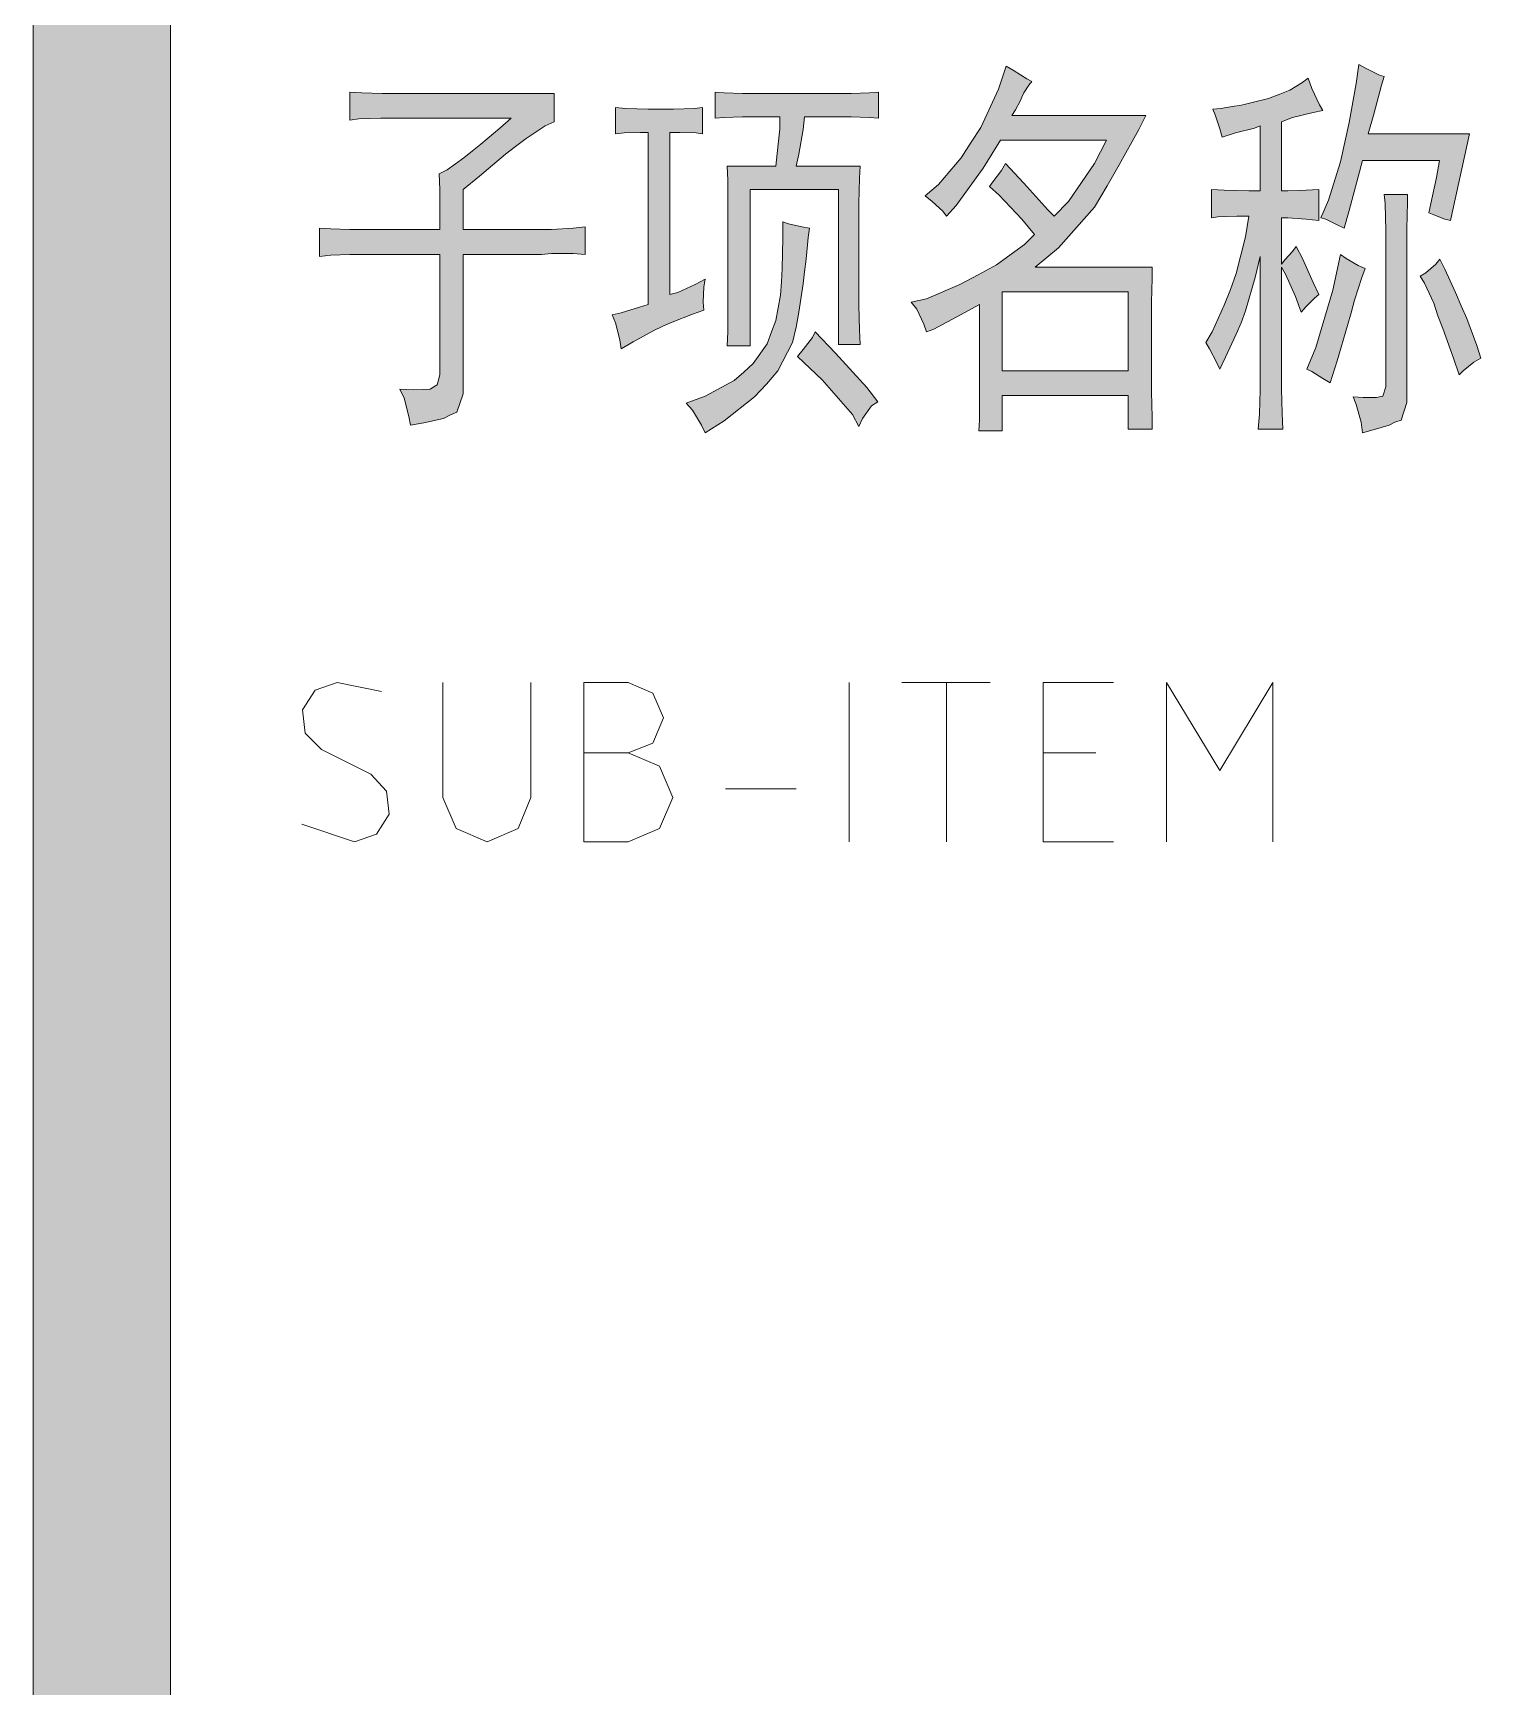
# Model space of a CAD drawing. Header units: millimetres. Extents: x -4415 to 173792, y -78716 to 47289.
# Drawn here: x 160225 to 162429, y -64460 to -61942 of the extents above; entities that cross this region are included whole.
import ezdxf

# ---------------------------------------------------------------- set-up
doc = ezdxf.new("R2010")
doc.units = ezdxf.units.MM

msp = doc.modelspace()

# ---------------------------------------------------------------- hatches: boundary and pattern name
h = msp.add_hatch(color=0)
h.dxf.hatch_style = 2
h.paths.add_polyline_path([(160434.1, -75715.9), (160224.8, -75715.9), (160224.8, 44288.1), (160434.1, 44288.1)])
h = msp.add_hatch(color=0)
h.paths.add_polyline_path([(161744.9, -62016), (161740.6, -62021.3), (161733.1, -62033.2), (161729.9, -62039.6), (161727.7, -62045), (161720.2, -62058.9), (161714.8, -62067.5), (161918.8, -62067.5), (161908.1, -62089), (161878, -62142.6), (161859.7, -62174.9), (161840.4, -62207.1), (161785.7, -62269.3), (161750.2, -62298.3), (161928.4, -62298.3), (161928.4, -62315.5), (161927.4, -62352), (161927.4, -62371.3), (161927.4, -62467.9), (161927.4, -62488.3), (161928.4, -62527), (161928.4, -62545.2), (161891.9, -62545.2), (161891.9, -62493.7), (161699.8, -62493.7), (161699.8, -62547.4), (161664.4, -62547.4), (161665.4, -62531.3), (161665.4, -62493.7), (161665.4, -62472.2), (161665.4, -62355.2), (161636.5, -62371.3), (161595.7, -62392.8), (161584.9, -62397.1), (161580.6, -62385.3), (161569.9, -62362.7), (161561.3, -62352), (161584.9, -62346.6), (161635.4, -62325.1), (161663.3, -62310.1), (161691.2, -62295.1), (161734.1, -62264), (161749.2, -62248.9), (161729.9, -62225.3), (161695.5, -62188.8), (161680.5, -62175.9), (161685.8, -62168.4), (161698.7, -62151.2), (161705.2, -62140.5), (161733.1, -62170.6), (161769.6, -62211.4), (161779.2, -62221), (161800.7, -62198.5), (161840.4, -62140.5), (161858.7, -62105.1), (161697.6, -62105.1), (161670.8, -62148), (161630, -62204.9), (161615, -62221), (161609.6, -62213.5), (161593.5, -62198.5), (161582.8, -62189.9), (161603.2, -62172.7), (161637.5, -62131.9), (161652.6, -62108.3), (161667.6, -62085.8), (161694.4, -62027.8), (161706.2, -61992.4), (161718, -61999.9), (161737.4, -62011.7)])
h.paths.add_polyline_path([(161891.9, -62456.1), (161891.9, -62335.9), (161699.8, -62335.9), (161699.8, -62456.1)])
h = msp.add_hatch(color=0)
h.dxf.hatch_style = 2
h.paths.add_polyline_path([(162281.6, -62008.5), (162277.3, -62021.3), (162265.5, -62065.4), (162256.9, -62095.4), (162411.5, -62095.4), (162382.5, -62227.5), (162373.9, -62225.3), (162356.8, -62218.9), (162349.3, -62215.6), (162352.5, -62201.7), (162361.1, -62162), (162365.4, -62136.2), (162248.3, -62136.2), (162241.9, -62160.9), (162228, -62212.4), (162220.4, -62239.3), (162209.7, -62233.9), (162192.5, -62225.3), (162185, -62223.2), (162196.8, -62196.3), (162215.1, -62138.4), (162221.5, -62108.3), (162228, -62078.2), (162238.7, -62019.2), (162243, -61990.2), (162254.8, -61996.7), (162274.1, -62006.3)])
h = msp.add_hatch(color=0)
h.dxf.hatch_style = 2
h.paths.add_polyline_path([(162010, -62413.2), (162019.7, -62397.1), (162037.9, -62356.3), (162047.6, -62332.7), (162056.2, -62308), (162070.1, -62252.1), (162075.5, -62221), (162057.3, -62221), (162028.3, -62222.1), (162018.6, -62223.2), (162018.6, -62180.2), (162037.9, -62181.3), (162075.5, -62182.4), (162092.7, -62182.4), (162092.7, -62083.6), (162084.1, -62086.8), (162055.1, -62094.3), (162034.7, -62100.8), (162031.5, -62087.9), (162024, -62066.4), (162020.8, -62057.8), (162032.6, -62056.8), (162053, -62053.5), (162061.6, -62052.5), (162070.1, -62050.3), (162088.4, -62046), (162097, -62043.9), (162105.6, -62041.7), (162122.8, -62035.3), (162130.3, -62032.1), (162137.8, -62028.9), (162156, -62018.1), (162165.7, -62010.6), (162171.1, -62026.7), (162182.9, -62051.4), (162188.2, -62060), (162173.2, -62063.2), (162142.1, -62070.7), (162124.9, -62077.2), (162124.9, -62182.4), (162134.6, -62182.4), (162162.5, -62181.3), (162181.8, -62180.2), (162181.8, -62227.5), (162162.5, -62225.3), (162134.6, -62223.2), (162124.9, -62223.2), (162124.9, -62294), (162130.3, -62287.6), (162142.1, -62274.7), (162147.4, -62267.2), (162157.1, -62285.4), (162173.2, -62321.9), (162181.8, -62340.2), (162175.4, -62345.5), (162162.5, -62358.4), (162155, -62367), (162146.4, -62343.4), (162131.3, -62309), (162124.9, -62298.3), (162124.9, -62472.2), (162124.9, -62484), (162126, -62520.5), (162127, -62545.2), (162089.5, -62545.2), (162091.6, -62521.6), (162092.7, -62485.1), (162092.7, -62472.2), (162092.7, -62282.2), (162085.2, -62314.4), (162070.1, -62364.9), (162063.7, -62383.1), (162056.2, -62400.3), (162040.1, -62435.7), (162031.5, -62454), (162026.1, -62443.2), (162015.4, -62422.8)])
h = msp.add_hatch(color=0)
h.dxf.hatch_style = 2
h.paths.add_polyline_path([(160783, -62484), (160803.4, -62485.1), (160829.2, -62484), (160834.6, -62480.8), (160839.9, -62477.6), (160844.2, -62462.5), (160844.2, -62450.7), (160844.2, -62279), (160719.7, -62279), (160706.8, -62279), (160677.8, -62280.1), (160660.6, -62282.2), (160660.6, -62239.3), (160677.8, -62240.3), (160706.8, -62241.4), (160719.7, -62241.4), (160844.2, -62241.4), (160844.2, -62223.2), (160844.2, -62180.2), (160843.1, -62156.6), (160855, -62150.2), (160880.7, -62131.9), (160893.6, -62121.2), (160906.5, -62111.5), (160935.5, -62086.8), (160952.6, -62071.8), (160772.3, -62071.8), (160754, -62071.8), (160720.8, -62072.9), (160706.8, -62075), (160706.8, -62032.1), (160725.1, -62033.2), (160756.2, -62034.2), (160769.1, -62034.2), (161018.1, -62034.2), (161018.1, -62077.2), (161004.2, -62083.6), (160975.2, -62102.9), (160959.1, -62114.7), (160944.1, -62126.5), (160904.3, -62159.8), (160879.6, -62180.2), (160879.6, -62241.4), (160998.8, -62241.4), (161013.8, -62241.4), (161047.1, -62239.3), (161065.4, -62237.1), (161065.4, -62279), (161047.1, -62277.9), (161013.8, -62277.9), (160998.8, -62279), (160879.6, -62279), (160879.6, -62467.9), (160879.6, -62491.5), (160870, -62519.4), (160859.2, -62523.7), (160849.6, -62529.1), (160819.5, -62535.5), (160799.1, -62538.8), (160797, -62525.9), (160789.5, -62498)])
h = msp.add_hatch(color=0)
h.dxf.hatch_style = 2
h.paths.add_polyline_path([(161456.1, -62034.2), (161470.1, -62034.2), (161498, -62033.2), (161511.9, -62032.1), (161511.9, -62071.8), (161498, -62070.7), (161470.1, -62069.6), (161456.1, -62069.6), (161399.2, -62069.6), (161397.1, -62089), (161390.6, -62126.5), (161386.3, -62144.8), (161484, -62144.8), (161482.9, -62163), (161481.9, -62201.7), (161481.9, -62223.2), (161481.9, -62340.2), (161481.9, -62356.3), (161482.9, -62393.8), (161484, -62416.4), (161450.7, -62416.4), (161450.7, -62180.2), (161316.6, -62180.2), (161316.6, -62418.5), (161281.1, -62418.5), (161282.2, -62397.1), (161282.2, -62359.5), (161282.2, -62343.4), (161282.2, -62223.2), (161282.2, -62204.9), (161282.2, -62166.3), (161281.1, -62144.8), (161355.2, -62144.8), (161357.3, -62125.5), (161361.6, -62087.9), (161361.6, -62069.6), (161317.6, -62069.6), (161304.7, -62069.6), (161276.8, -62070.7), (161262.9, -62071.8), (161262.9, -62032.1), (161276.8, -62033.2), (161304.7, -62034.2), (161317.6, -62034.2)])
h = msp.add_hatch(color=0)
h.dxf.hatch_style = 2
h.paths.add_polyline_path([(161245.7, -62363.8), (161228.5, -62370.2), (161197.4, -62382), (161183.4, -62388.5), (161169.5, -62394.9), (161138.4, -62412.1), (161120.1, -62422.8), (161118, -62408.9), (161111.5, -62383.1), (161106.1, -62371.3), (161120.1, -62368.1), (161148, -62359.5), (161160.9, -62355.2), (161160.9, -62093.3), (161149.1, -62093.3), (161124.4, -62094.3), (161111.5, -62095.4), (161111.5, -62055.7), (161126.5, -62056.8), (161160.9, -62057.8), (161180.2, -62057.8), (161199.5, -62057.8), (161231.7, -62056.8), (161243.6, -62055.7), (161243.6, -62095.4), (161233.9, -62094.3), (161209.2, -62093.3), (161194.2, -62093.3), (161194.2, -62340.2), (161206, -62337), (161232.8, -62325.1), (161247.9, -62316.6), (161245.7, -62328.4), (161244.6, -62352)])
h = msp.add_hatch(color=0)
h.dxf.hatch_style = 2
h.paths.add_polyline_path([(162317.1, -62187.7), (162317.1, -62199.5), (162316, -62240.3), (162316, -62270.4), (162316, -62481.9), (162316, -62504.4), (162307.4, -62531.3), (162297.7, -62534.5), (162289.1, -62538.8), (162264.5, -62546.3), (162248.3, -62550.6), (162246.2, -62534.5), (162238.7, -62507.6), (162234.4, -62495.8), (162249.4, -62496.9), (162269.8, -62496.9), (162274.1, -62495.8), (162279.5, -62494.8), (162283.8, -62480.8), (162283.8, -62467.9), (162283.8, -62270.4), (162283.8, -62242.5), (162282.7, -62201.7), (162281.6, -62187.7)])
h = msp.add_hatch(color=0)
h.dxf.hatch_style = 2
h.paths.add_polyline_path([(161406.7, -62239.3), (161404.6, -62253.2), (161401.4, -62286.5), (161399.2, -62305.8), (161397.1, -62324.1), (161390.6, -62367), (161386.3, -62389.6), (161381, -62413.2), (161358.4, -62456.1), (161341.2, -62476.5), (161323, -62495.8), (161276.8, -62532.3), (161247.9, -62550.6), (161242.5, -62538.8), (161228.5, -62516.2), (161218.9, -62505.5), (161247.9, -62494.8), (161291.9, -62471.1), (161306.9, -62458.3), (161320.8, -62445.4), (161342.3, -62415.3), (161348.8, -62397.1), (161355.2, -62379.9), (161362.7, -62341.2), (161363.8, -62320.8), (161364.9, -62300.5), (161365.9, -62254.3), (161365.9, -62229.6), (161374.5, -62232.8), (161394.9, -62237.1)])
h = msp.add_hatch(color=0)
h.dxf.hatch_style = 2
h.paths.add_polyline_path([(162252.6, -62300.5), (162247.3, -62314.4), (162236.5, -62348.8), (162231.2, -62368.1), (162225.8, -62387.4), (162209.7, -62441.1), (162199, -62474.4), (162188.2, -62467.9), (162171.1, -62457.2), (162163.5, -62454), (162177.5, -62420.7), (162203.3, -62333.7), (162215.1, -62279), (162223.7, -62285.4), (162241.9, -62296.2)])
h = msp.add_hatch(color=0)
h.dxf.hatch_style = 2
h.paths.add_polyline_path([(162366.4, -62286.5), (162373.9, -62301.5), (162390.1, -62337), (162398.6, -62357.3), (162407.2, -62376.7), (162422.3, -62417.5), (162428.7, -62436.8), (162418, -62443.2), (162401.9, -62456.1), (162395.4, -62462.5), (162386.8, -62436.8), (162370.7, -62391.7), (162363.2, -62372.4), (162356.8, -62353.1), (162342.8, -62323), (162336.4, -62312.3), (162345, -62306.9), (162360, -62294)])
h = msp.add_hatch(color=0)
h.dxf.hatch_style = 2
h.paths.add_polyline_path([(161415.3, -62397.1), (161446.4, -62429.3), (161493.7, -62481.9), (161510.9, -62503.3), (161501.2, -62509.8), (161487.2, -62529.1), (161481.9, -62540.9), (161472.2, -62522.7), (161426.1, -62470.1), (161388.5, -62434.6), (161397.1, -62423.9), (161411, -62405.7)])

# ---------------------------------------------------------------- linework, layer by layer
at = {"color": 0, "lineweight": 0}
for points in [[(160434.1, -75715.9), (160224.8, -75715.9), (160224.8, 44288.1), (160434.1, 44288.1)], [(161744.9, -62016), (161740.6, -62021.3), (161733.1, -62033.2), (161729.9, -62039.6), (161727.7, -62045), (161720.2, -62058.9), (161714.8, -62067.5), (161918.8, -62067.5), (161908.1, -62089), (161878, -62142.6), (161859.7, -62174.9), (161840.4, -62207.1), (161785.7, -62269.3), (161750.2, -62298.3), (161928.4, -62298.3), (161928.4, -62315.5), (161927.4, -62352), (161927.4, -62371.3), (161927.4, -62467.9), (161927.4, -62488.3), (161928.4, -62527), (161928.4, -62545.2), (161891.9, -62545.2), (161891.9, -62493.7), (161699.8, -62493.7), (161699.8, -62547.4), (161664.4, -62547.4), (161665.4, -62531.3), (161665.4, -62493.7), (161665.4, -62472.2), (161665.4, -62355.2), (161636.5, -62371.3), (161595.7, -62392.8), (161584.9, -62397.1), (161580.6, -62385.3), (161569.9, -62362.7), (161561.3, -62352), (161584.9, -62346.6), (161635.4, -62325.1), (161663.3, -62310.1), (161691.2, -62295.1), (161734.1, -62264), (161749.2, -62248.9), (161729.9, -62225.3), (161695.5, -62188.8), (161680.5, -62175.9), (161685.8, -62168.4), (161698.7, -62151.2), (161705.2, -62140.5), (161733.1, -62170.6), (161769.6, -62211.4), (161779.2, -62221), (161800.7, -62198.5), (161840.4, -62140.5), (161858.7, -62105.1), (161697.6, -62105.1), (161670.8, -62148), (161630, -62204.9), (161615, -62221), (161609.6, -62213.5), (161593.5, -62198.5), (161582.8, -62189.9), (161603.2, -62172.7), (161637.5, -62131.9), (161652.6, -62108.3), (161667.6, -62085.8), (161694.4, -62027.8), (161706.2, -61992.4), (161718, -61999.9), (161737.4, -62011.7)], [(162281.6, -62008.5), (162277.3, -62021.3), (162265.5, -62065.4), (162256.9, -62095.4), (162411.5, -62095.4), (162382.5, -62227.5), (162373.9, -62225.3), (162356.8, -62218.9), (162349.3, -62215.6), (162352.5, -62201.7), (162361.1, -62162), (162365.4, -62136.2), (162248.3, -62136.2), (162241.9, -62160.9), (162228, -62212.4), (162220.4, -62239.3), (162209.7, -62233.9), (162192.5, -62225.3), (162185, -62223.2), (162196.8, -62196.3), (162215.1, -62138.4), (162221.5, -62108.3), (162228, -62078.2), (162238.7, -62019.2), (162243, -61990.2), (162254.8, -61996.7), (162274.1, -62006.3)], [(162010, -62413.2), (162019.7, -62397.1), (162037.9, -62356.3), (162047.6, -62332.7), (162056.2, -62308), (162070.1, -62252.1), (162075.5, -62221), (162057.3, -62221), (162028.3, -62222.1), (162018.6, -62223.2), (162018.6, -62180.2), (162037.9, -62181.3), (162075.5, -62182.4), (162092.7, -62182.4), (162092.7, -62083.6), (162084.1, -62086.8), (162055.1, -62094.3), (162034.7, -62100.8), (162031.5, -62087.9), (162024, -62066.4), (162020.8, -62057.8), (162032.6, -62056.8), (162053, -62053.5), (162061.6, -62052.5), (162070.1, -62050.3), (162088.4, -62046), (162097, -62043.9), (162105.6, -62041.7), (162122.8, -62035.3), (162130.3, -62032.1), (162137.8, -62028.9), (162156, -62018.1), (162165.7, -62010.6), (162171.1, -62026.7), (162182.9, -62051.4), (162188.2, -62060), (162173.2, -62063.2), (162142.1, -62070.7), (162124.9, -62077.2), (162124.9, -62182.4), (162134.6, -62182.4), (162162.5, -62181.3), (162181.8, -62180.2), (162181.8, -62227.5), (162162.5, -62225.3), (162134.6, -62223.2), (162124.9, -62223.2), (162124.9, -62294), (162130.3, -62287.6), (162142.1, -62274.7), (162147.4, -62267.2), (162157.1, -62285.4), (162173.2, -62321.9), (162181.8, -62340.2), (162175.4, -62345.5), (162162.5, -62358.4), (162155, -62367), (162146.4, -62343.4), (162131.3, -62309), (162124.9, -62298.3), (162124.9, -62472.2), (162124.9, -62484), (162126, -62520.5), (162127, -62545.2), (162089.5, -62545.2), (162091.6, -62521.6), (162092.7, -62485.1), (162092.7, -62472.2), (162092.7, -62282.2), (162085.2, -62314.4), (162070.1, -62364.9), (162063.7, -62383.1), (162056.2, -62400.3), (162040.1, -62435.7), (162031.5, -62454), (162026.1, -62443.2), (162015.4, -62422.8)], [(160783, -62484), (160803.4, -62485.1), (160829.2, -62484), (160834.6, -62480.8), (160839.9, -62477.6), (160844.2, -62462.5), (160844.2, -62450.7), (160844.2, -62279), (160719.7, -62279), (160706.8, -62279), (160677.8, -62280.1), (160660.6, -62282.2), (160660.6, -62239.3), (160677.8, -62240.3), (160706.8, -62241.4), (160719.7, -62241.4), (160844.2, -62241.4), (160844.2, -62223.2), (160844.2, -62180.2), (160843.1, -62156.6), (160855, -62150.2), (160880.7, -62131.9), (160893.6, -62121.2), (160906.5, -62111.5), (160935.5, -62086.8), (160952.6, -62071.8), (160772.3, -62071.8), (160754, -62071.8), (160720.8, -62072.9), (160706.8, -62075), (160706.8, -62032.1), (160725.1, -62033.2), (160756.2, -62034.2), (160769.1, -62034.2), (161018.1, -62034.2), (161018.1, -62077.2), (161004.2, -62083.6), (160975.2, -62102.9), (160959.1, -62114.7), (160944.1, -62126.5), (160904.3, -62159.8), (160879.6, -62180.2), (160879.6, -62241.4), (160998.8, -62241.4), (161013.8, -62241.4), (161047.1, -62239.3), (161065.4, -62237.1), (161065.4, -62279), (161047.1, -62277.9), (161013.8, -62277.9), (160998.8, -62279), (160879.6, -62279), (160879.6, -62467.9), (160879.6, -62491.5), (160870, -62519.4), (160859.2, -62523.7), (160849.6, -62529.1), (160819.5, -62535.5), (160799.1, -62538.8), (160797, -62525.9), (160789.5, -62498)], [(161456.1, -62034.2), (161470.1, -62034.2), (161498, -62033.2), (161511.9, -62032.1), (161511.9, -62071.8), (161498, -62070.7), (161470.1, -62069.6), (161456.1, -62069.6), (161399.2, -62069.6), (161397.1, -62089), (161390.6, -62126.5), (161386.3, -62144.8), (161484, -62144.8), (161482.9, -62163), (161481.9, -62201.7), (161481.9, -62223.2), (161481.9, -62340.2), (161481.9, -62356.3), (161482.9, -62393.8), (161484, -62416.4), (161450.7, -62416.4), (161450.7, -62180.2), (161316.6, -62180.2), (161316.6, -62418.5), (161281.1, -62418.5), (161282.2, -62397.1), (161282.2, -62359.5), (161282.2, -62343.4), (161282.2, -62223.2), (161282.2, -62204.9), (161282.2, -62166.3), (161281.1, -62144.8), (161355.2, -62144.8), (161357.3, -62125.5), (161361.6, -62087.9), (161361.6, -62069.6), (161317.6, -62069.6), (161304.7, -62069.6), (161276.8, -62070.7), (161262.9, -62071.8), (161262.9, -62032.1), (161276.8, -62033.2), (161304.7, -62034.2), (161317.6, -62034.2)], [(161245.7, -62363.8), (161228.5, -62370.2), (161197.4, -62382), (161183.4, -62388.5), (161169.5, -62394.9), (161138.4, -62412.1), (161120.1, -62422.8), (161118, -62408.9), (161111.5, -62383.1), (161106.1, -62371.3), (161120.1, -62368.1), (161148, -62359.5), (161160.9, -62355.2), (161160.9, -62093.3), (161149.1, -62093.3), (161124.4, -62094.3), (161111.5, -62095.4), (161111.5, -62055.7), (161126.5, -62056.8), (161160.9, -62057.8), (161180.2, -62057.8), (161199.5, -62057.8), (161231.7, -62056.8), (161243.6, -62055.7), (161243.6, -62095.4), (161233.9, -62094.3), (161209.2, -62093.3), (161194.2, -62093.3), (161194.2, -62340.2), (161206, -62337), (161232.8, -62325.1), (161247.9, -62316.6), (161245.7, -62328.4), (161244.6, -62352)], [(162317.1, -62187.7), (162317.1, -62199.5), (162316, -62240.3), (162316, -62270.4), (162316, -62481.9), (162316, -62504.4), (162307.4, -62531.3), (162297.7, -62534.5), (162289.1, -62538.8), (162264.5, -62546.3), (162248.3, -62550.6), (162246.2, -62534.5), (162238.7, -62507.6), (162234.4, -62495.8), (162249.4, -62496.9), (162269.8, -62496.9), (162274.1, -62495.8), (162279.5, -62494.8), (162283.8, -62480.8), (162283.8, -62467.9), (162283.8, -62270.4), (162283.8, -62242.5), (162282.7, -62201.7), (162281.6, -62187.7)], [(161406.7, -62239.3), (161404.6, -62253.2), (161401.4, -62286.5), (161399.2, -62305.8), (161397.1, -62324.1), (161390.6, -62367), (161386.3, -62389.6), (161381, -62413.2), (161358.4, -62456.1), (161341.2, -62476.5), (161323, -62495.8), (161276.8, -62532.3), (161247.9, -62550.6), (161242.5, -62538.8), (161228.5, -62516.2), (161218.9, -62505.5), (161247.9, -62494.8), (161291.9, -62471.1), (161306.9, -62458.3), (161320.8, -62445.4), (161342.3, -62415.3), (161348.8, -62397.1), (161355.2, -62379.9), (161362.7, -62341.2), (161363.8, -62320.8), (161364.9, -62300.5), (161365.9, -62254.3), (161365.9, -62229.6), (161374.5, -62232.8), (161394.9, -62237.1)], [(162252.6, -62300.5), (162247.3, -62314.4), (162236.5, -62348.8), (162231.2, -62368.1), (162225.8, -62387.4), (162209.7, -62441.1), (162199, -62474.4), (162188.2, -62467.9), (162171.1, -62457.2), (162163.5, -62454), (162177.5, -62420.7), (162203.3, -62333.7), (162215.1, -62279), (162223.7, -62285.4), (162241.9, -62296.2)], [(162366.4, -62286.5), (162373.9, -62301.5), (162390.1, -62337), (162398.6, -62357.3), (162407.2, -62376.7), (162422.3, -62417.5), (162428.7, -62436.8), (162418, -62443.2), (162401.9, -62456.1), (162395.4, -62462.5), (162386.8, -62436.8), (162370.7, -62391.7), (162363.2, -62372.4), (162356.8, -62353.1), (162342.8, -62323), (162336.4, -62312.3), (162345, -62306.9), (162360, -62294)], [(161891.9, -62456.1), (161891.9, -62335.9), (161699.8, -62335.9), (161699.8, -62456.1)], [(161415.3, -62397.1), (161446.4, -62429.3), (161493.7, -62481.9), (161510.9, -62503.3), (161501.2, -62509.8), (161487.2, -62529.1), (161481.9, -62540.9), (161472.2, -62522.7), (161426.1, -62470.1), (161388.5, -62434.6), (161397.1, -62423.9), (161411, -62405.7)]]:
    msp.add_lwpolyline(points, close=True, dxfattribs=at)
for points in [[(160755.1, -62944.5), (160687.5, -62930.6), (160654.2, -62942.4), (160634.9, -62972.5), (160639.2, -63007.9), (160663.9, -63032.6)], [(160848.5, -62930.6), (160848.5, -63105.6)], [(160982.7, -63105.6), (160982.7, -62930.6)], [(161130.8, -62930.6), (161063.2, -62930.6), (161063.2, -63173.2)], [(161130.8, -63173.2), (161178.1, -63152.8), (161198.5, -63105.6), (161178.1, -63058.3), (161130.8, -63037.9), (161168.4, -63022.9), (161184.5, -62984.3), (161168.4, -62946.7), (161130.8, -62930.6)], [(161466.8, -63173.2), (161466.8, -62930.6)], [(161547.4, -62930.6), (161681.5, -62930.6)], [(161615, -63173.2), (161615, -62930.6)], [(161869.4, -63173.2), (161762.1, -63173.2), (161762.1, -62930.6), (161869.4, -62930.6)], [(161949.9, -63173.2), (161949.9, -62930.6), (162031.5, -63064.8), (162112, -62930.6), (162112, -63173.2)], [(160663.9, -63032.6), (160739, -63070.1)], [(161130.8, -63037.9), (161063.2, -63037.9)], [(161842.6, -63037.9), (161762.1, -63037.9)], [(160714.3, -63173.2), (160747.6, -63161.4), (160766.9, -63131.3), (160762.6, -63095.9), (160739, -63070.1)], [(160848.5, -63105.6), (160868.9, -63152.8), (160916.1, -63173.2), (160963.4, -63152.8), (160982.7, -63105.6)], [(161279, -63092.7), (161386.3, -63092.7)], [(160633.8, -63146.4), (160714.3, -63173.2)], [(161063.2, -63173.2), (161130.8, -63173.2)]]:
    msp.add_lwpolyline(points, dxfattribs=at)

doc.saveas('drawing.dxf')
